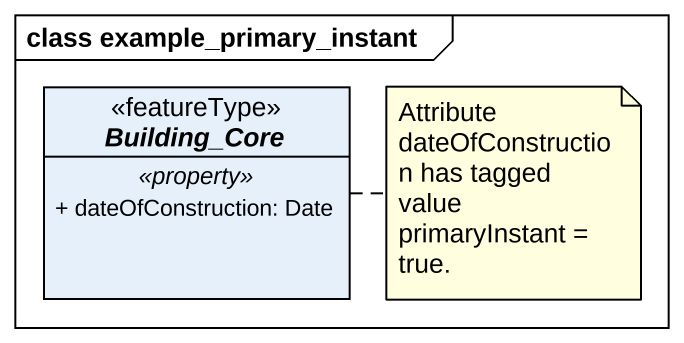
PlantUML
@startuml
mainframe class example_primary_instant
hide circle
hide empty members
skinparam classAttributeIconSize 0
abstract class Building_Core <<featureType>> {
  .. <<property>> ..
  + dateOfConstruction: Date
}
note right of Building_Core : Attribute dateOfConstruction has tagged value primaryInstant = true.
@enduml
